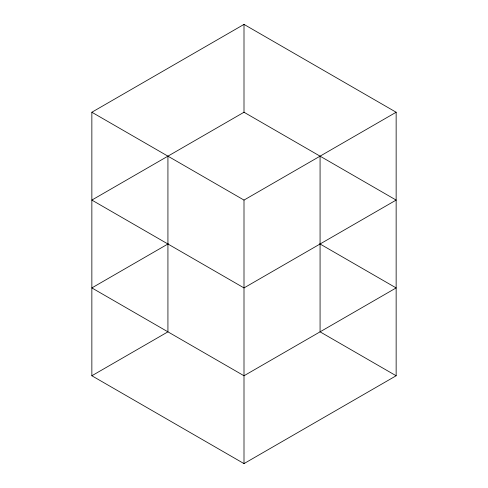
<?xml version="1.0" encoding="UTF-8"?>
<svg xmlns="http://www.w3.org/2000/svg" width="488" height="488" viewBox="0 0 488 488"><rect width="100%" height="100%" fill="white"/><g stroke="black" fill="none" stroke-linecap="round" stroke-linejoin="round"><path stroke-width="0.73" d="M91.854 112.24L244 24.4L396.146 112.24L396.146 375.76L244 463.6L91.854 375.76L91.854 112.24L244 200.08L396.146 112.24M168.256 243.811L91.854 287.92L244 375.76L396.146 287.92L319.744 243.811M91.854 375.76L167.927 331.84L167.927 156.16M396.146 375.76L320.073 331.84L320.073 156.16M244 24.4L244 112.618M244 200.08L244 463.6M244 112.24L91.854 200.08L244 287.92L396.146 200.08L244 112.24"/></g></svg>
